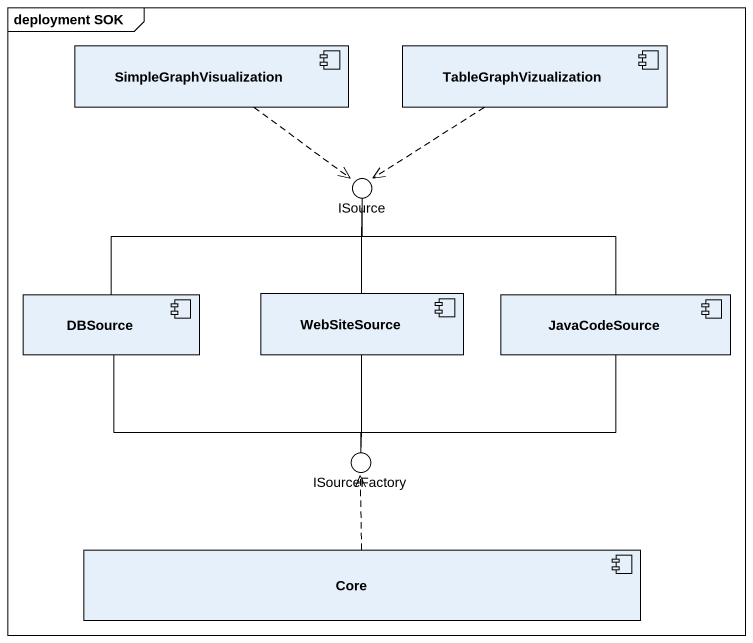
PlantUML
@startuml
mainframe deployment SOK
component SimpleGraphVisualization
component TableGraphVizualization
() ISource
component DBSource
component WebSiteSource
component JavaCodeSource
() ISourceFactory
component Core
SimpleGraphVisualization ..> ISource
TableGraphVizualization ..> ISource
DBSource -right- ISource
DBSource -right- ISourceFactory
WebSiteSource -up- ISource
WebSiteSource -- ISourceFactory
JavaCodeSource -left- ISource
JavaCodeSource -left- ISourceFactory
Core .up.> ISourceFactory
@enduml
